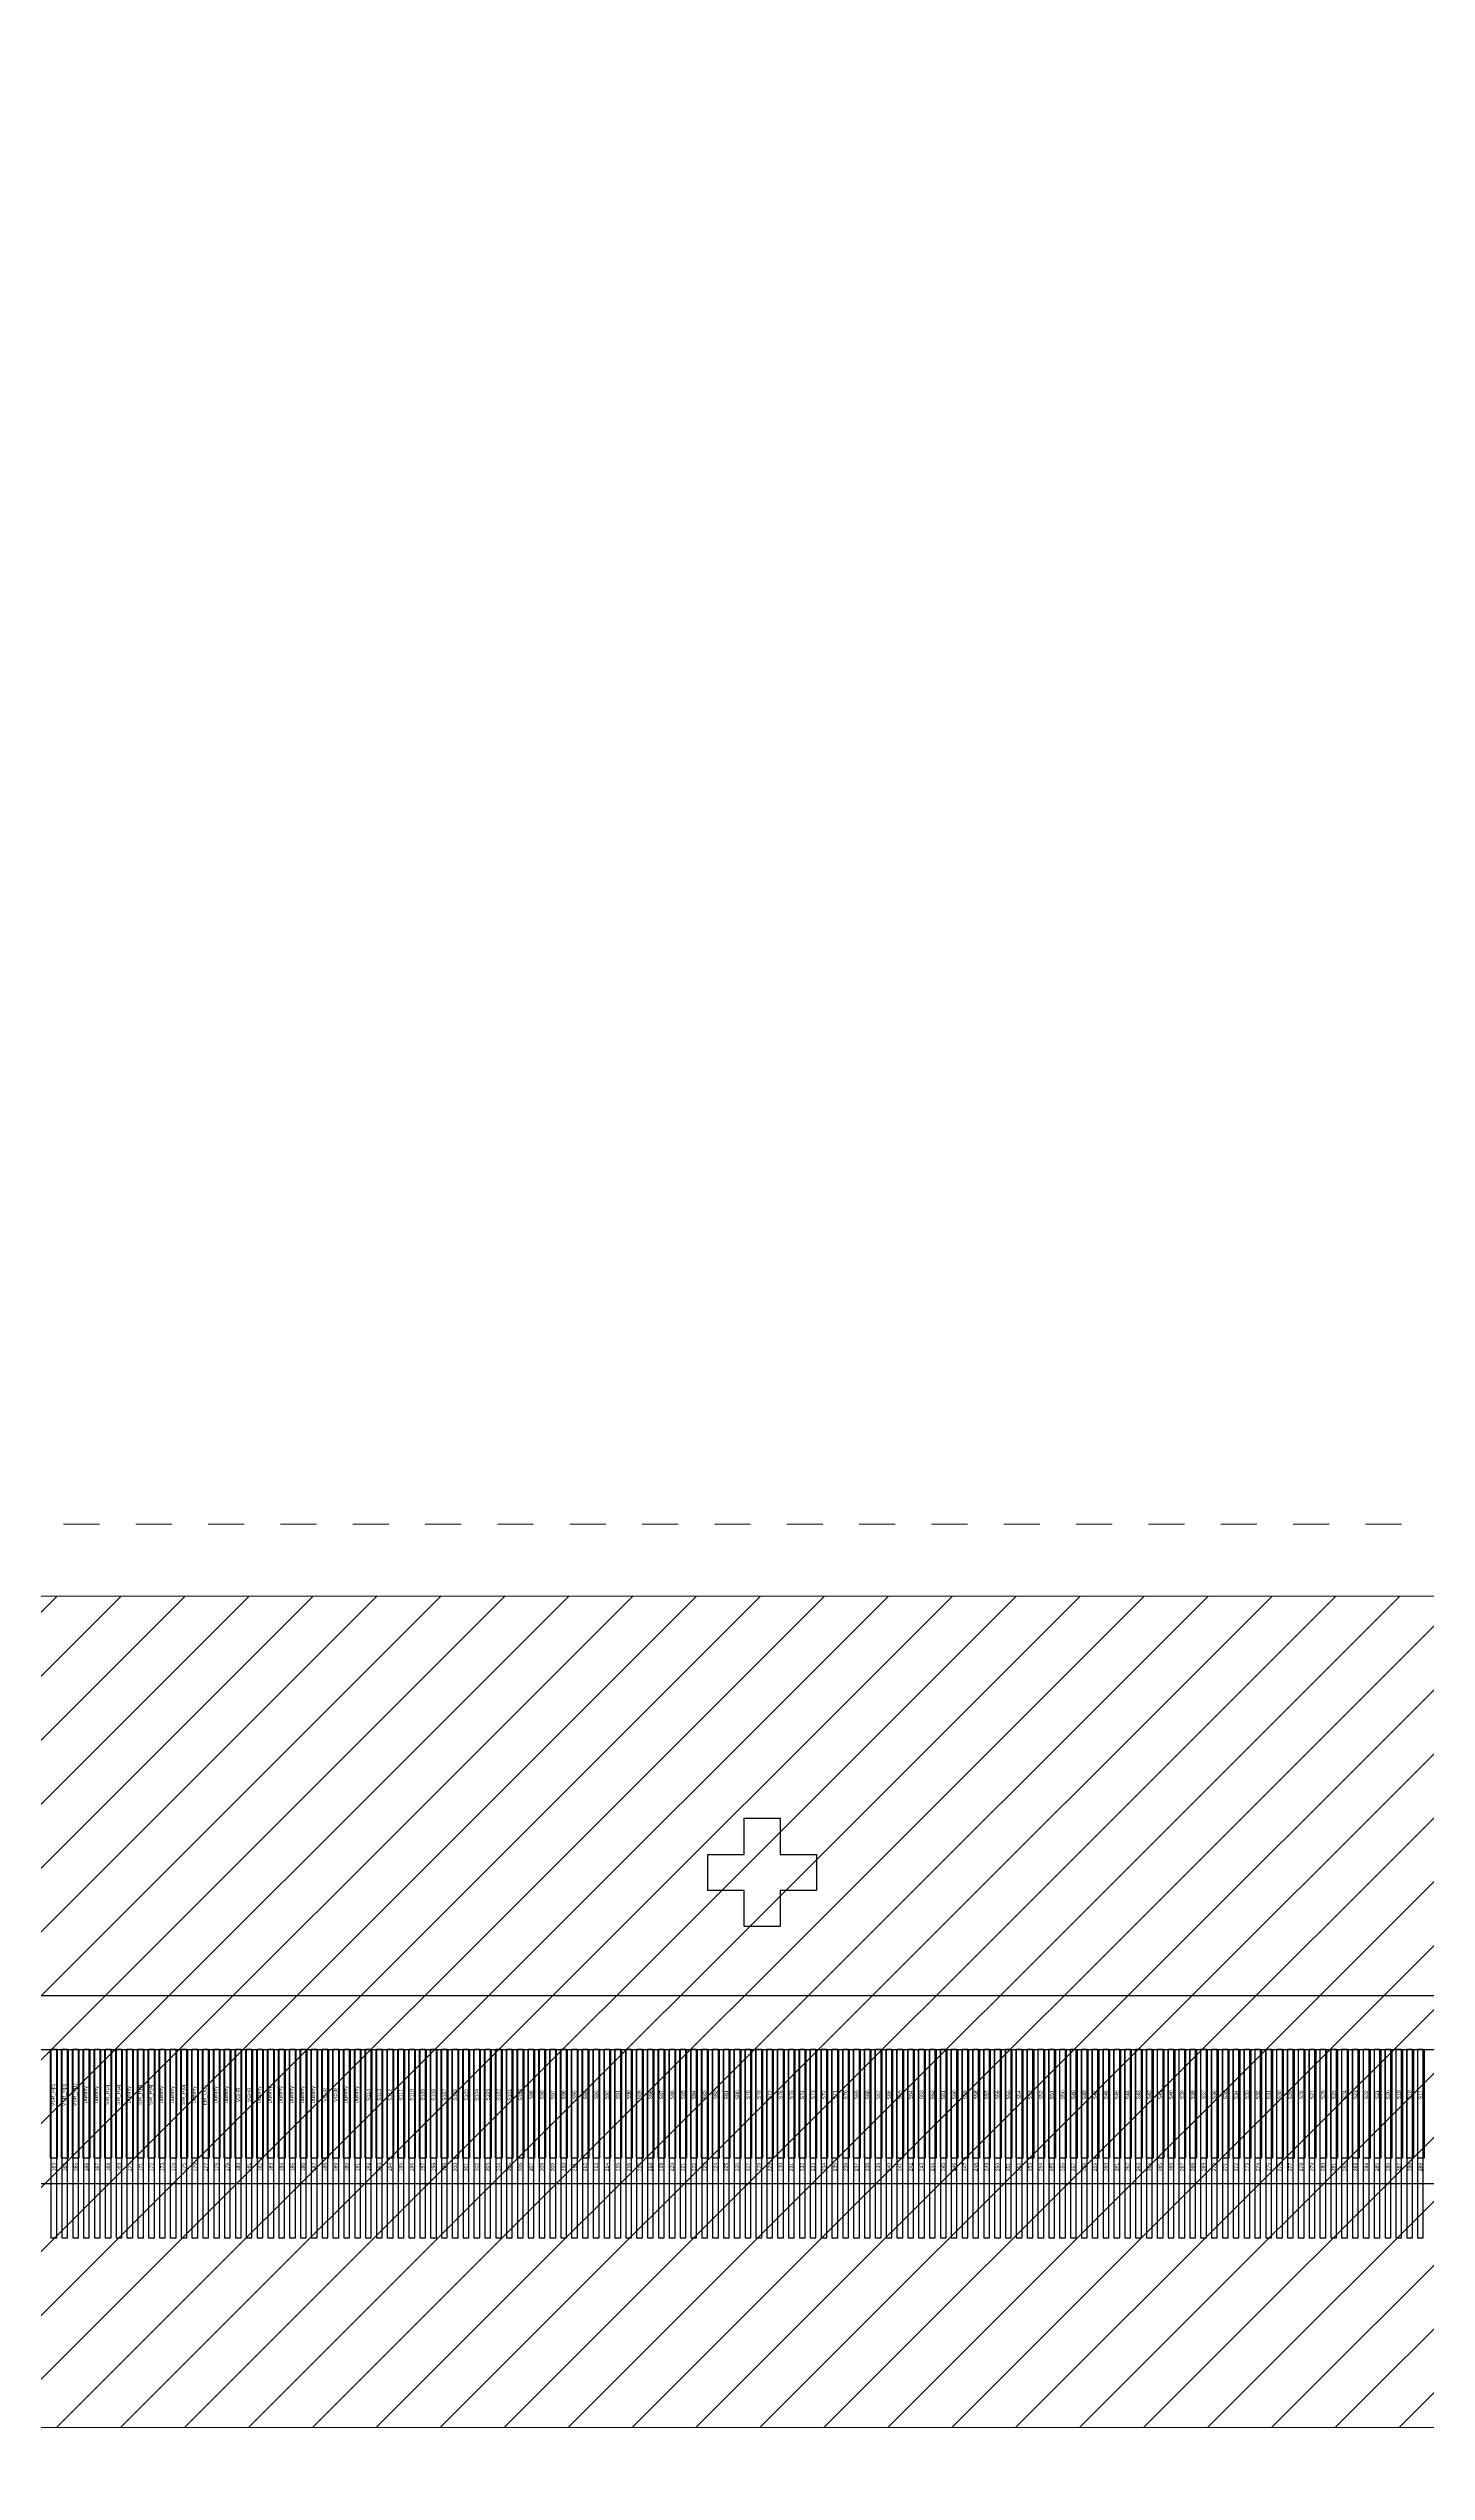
# Model space of a CAD drawing. Header units: inches. Extents: x 1765 to 5217, y -1519 to 441.
# Drawn here: x 4604.5 to 4608.31, y -756.01 to -749.3 of the extents above; entities that cross this region are included whole.
import ezdxf
from ezdxf.enums import TextEntityAlignment as Align

# ---------------------------------------------------------------- set-up
doc = ezdxf.new("R2010")
doc.units = ezdxf.units.IN
doc.header["$MEASUREMENT"] = 0
doc.linetypes.add('DOT', pattern=[0.2, 0.1, -0.1])
doc.layers.add('AA', color=7, linetype='Continuous', lineweight=13)
doc.layers.add('L63', color=5, linetype='Continuous')
doc.styles.add('MBC_Arial_Font', font='arial.ttf', dxfattribs={"width": 0.8})

# ---------------------------------------------------------------- blocks, each defined once
blk = doc.blocks.new('CO5300AF-51-1')
blk.add_lwpolyline([(115.0359, 65.2541, 0.263643), (115.1818, 65.5115), (115.1818, 68.9188, -0.315299), (115.3792, 69.2007), (115.7922, 69.3511, 0.315299), (115.9896, 69.633), (115.9896, 71.0624, 0.254671), (115.8523, 71.3144), (115.5443, 71.5133, -0.254671), (115.4528, 71.6814), (115.4528, 71.8321, -0.414214), (115.6528, 72.0321), (125.9308, 72.0321, -0.414214), (126.1308, 71.8321), (126.1308, 71.6814, -0.254671), (126.0392, 71.5133), (125.7312, 71.3144, 0.254671), (125.5939, 71.0624), (125.5939, 69.633, 0.315299), (125.7913, 69.3511), (126.2044, 69.2007, -0.315299), (126.4018, 68.9188), (126.4018, 65.5115, 0.263643), (126.5476, 65.2541)], format="xyb")
at = {"color": 0}
for points in [[(120.8297, 72.0321), (120.8137, 72.0321), (120.8137, 71.5117), (120.8297, 71.5117)], [(120.8597, 72.0321), (120.8437, 72.0321), (120.8437, 71.5117), (120.8597, 71.5117)], [(120.8897, 72.0321), (120.8737, 72.0321), (120.8737, 71.5117), (120.8897, 71.5117)], [(120.9197, 72.0321), (120.9037, 72.0321), (120.9037, 71.5117), (120.9197, 71.5117)], [(120.9497, 72.0321), (120.9337, 72.0321), (120.9337, 71.5117), (120.9497, 71.5117)], [(120.9797, 72.0321), (120.9637, 72.0321), (120.9637, 71.5117), (120.9797, 71.5117)], [(121.0097, 72.0321), (120.9937, 72.0321), (120.9937, 71.5117), (121.0097, 71.5117)], [(121.0397, 72.0321), (121.0237, 72.0321), (121.0237, 71.5117), (121.0397, 71.5117)], [(121.0697, 72.0321), (121.0537, 72.0321), (121.0537, 71.5117), (121.0697, 71.5117)], [(121.0996, 72.0321), (121.0836, 72.0321), (121.0836, 71.5117), (121.0996, 71.5117)], [(121.1296, 72.0321), (121.1136, 72.0321), (121.1136, 71.5117), (121.1296, 71.5117)], [(121.1596, 72.0321), (121.1436, 72.0321), (121.1436, 71.5117), (121.1596, 71.5117)], [(121.1896, 72.0321), (121.1736, 72.0321), (121.1736, 71.5117), (121.1896, 71.5117)], [(121.2196, 72.0321), (121.2036, 72.0321), (121.2036, 71.5117), (121.2196, 71.5117)], [(121.2496, 72.0321), (121.2336, 72.0321), (121.2336, 71.5117), (121.2496, 71.5117)], [(121.2796, 72.0321), (121.2636, 72.0321), (121.2636, 71.5117), (121.2796, 71.5117)], [(121.3096, 72.0321), (121.2936, 72.0321), (121.2936, 71.5117), (121.3096, 71.5117)], [(121.3395, 72.0321), (121.3235, 72.0321), (121.3235, 71.5117), (121.3395, 71.5117)], [(121.3695, 72.0321), (121.3535, 72.0321), (121.3535, 71.5117), (121.3695, 71.5117)], [(121.3995, 72.0321), (121.3835, 72.0321), (121.3835, 71.5117), (121.3995, 71.5117)], [(121.4295, 72.0321), (121.4135, 72.0321), (121.4135, 71.5117), (121.4295, 71.5117)], [(121.4595, 72.0321), (121.4435, 72.0321), (121.4435, 71.5117), (121.4595, 71.5117)], [(121.4895, 72.0321), (121.4735, 72.0321), (121.4735, 71.5117), (121.4895, 71.5117)], [(121.5195, 72.0321), (121.5035, 72.0321), (121.5035, 71.5117), (121.5195, 71.5117)], [(121.5495, 72.0321), (121.5335, 72.0321), (121.5335, 71.5117), (121.5495, 71.5117)], [(121.5794, 72.0321), (121.5634, 72.0321), (121.5634, 71.5117), (121.5794, 71.5117)], [(121.6094, 72.0321), (121.5934, 72.0321), (121.5934, 71.5117), (121.6094, 71.5117)], [(121.6394, 72.0321), (121.6234, 72.0321), (121.6234, 71.5117), (121.6394, 71.5117)], [(121.6694, 72.0321), (121.6534, 72.0321), (121.6534, 71.5117), (121.6694, 71.5117)], [(121.6994, 72.0321), (121.6834, 72.0321), (121.6834, 71.5117), (121.6994, 71.5117)], [(121.7294, 72.0321), (121.7134, 72.0321), (121.7134, 71.5117), (121.7294, 71.5117)], [(121.7594, 72.0321), (121.7434, 72.0321), (121.7434, 71.5117), (121.7594, 71.5117)], [(121.7894, 72.0321), (121.7734, 72.0321), (121.7734, 71.5117), (121.7894, 71.5117)], [(121.8194, 72.0321), (121.8034, 72.0321), (121.8034, 71.5117), (121.8194, 71.5117)], [(121.8493, 72.0321), (121.8333, 72.0321), (121.8333, 71.5117), (121.8493, 71.5117)], [(121.8793, 72.0321), (121.8633, 72.0321), (121.8633, 71.5117), (121.8793, 71.5117)], [(121.9093, 72.0321), (121.8933, 72.0321), (121.8933, 71.5117), (121.9093, 71.5117)], [(121.9393, 72.0321), (121.9233, 72.0321), (121.9233, 71.5117), (121.9393, 71.5117)], [(121.9693, 72.0321), (121.9533, 72.0321), (121.9533, 71.5117), (121.9693, 71.5117)], [(121.9993, 72.0321), (121.9833, 72.0321), (121.9833, 71.5117), (121.9993, 71.5117)], [(122.0293, 72.0321), (122.0133, 72.0321), (122.0133, 71.5117), (122.0293, 71.5117)], [(122.0593, 72.0321), (122.0433, 72.0321), (122.0433, 71.5117), (122.0593, 71.5117)], [(122.0892, 72.0321), (122.0732, 72.0321), (122.0732, 71.5117), (122.0892, 71.5117)], [(122.1192, 72.0321), (122.1032, 72.0321), (122.1032, 71.5117), (122.1192, 71.5117)], [(122.1492, 72.0321), (122.1332, 72.0321), (122.1332, 71.5117), (122.1492, 71.5117)], [(122.1792, 72.0321), (122.1632, 72.0321), (122.1632, 71.5117), (122.1792, 71.5117)], [(122.2092, 72.0321), (122.1932, 72.0321), (122.1932, 71.5117), (122.2092, 71.5117)], [(122.2392, 72.0321), (122.2232, 72.0321), (122.2232, 71.5117), (122.2392, 71.5117)], [(122.2692, 72.0321), (122.2532, 72.0321), (122.2532, 71.5117), (122.2692, 71.5117)], [(122.2992, 72.0321), (122.2832, 72.0321), (122.2832, 71.5117), (122.2992, 71.5117)], [(122.3291, 72.0321), (122.3131, 72.0321), (122.3131, 71.5117), (122.3291, 71.5117)], [(122.3591, 72.0321), (122.3431, 72.0321), (122.3431, 71.5117), (122.3591, 71.5117)], [(122.3891, 72.0321), (122.3731, 72.0321), (122.3731, 71.5117), (122.3891, 71.5117)], [(122.4191, 72.0321), (122.4031, 72.0321), (122.4031, 71.5117), (122.4191, 71.5117)], [(122.4491, 72.0321), (122.4331, 72.0321), (122.4331, 71.5117), (122.4491, 71.5117)], [(122.4791, 72.0321), (122.4631, 72.0321), (122.4631, 71.5117), (122.4791, 71.5117)], [(122.5091, 72.0321), (122.4931, 72.0321), (122.4931, 71.5117), (122.5091, 71.5117)], [(122.5391, 72.0321), (122.5231, 72.0321), (122.5231, 71.5117), (122.5391, 71.5117)], [(122.5691, 72.0321), (122.5531, 72.0321), (122.5531, 71.5117), (122.5691, 71.5117)], [(122.599, 72.0321), (122.583, 72.0321), (122.583, 71.5117), (122.599, 71.5117)], [(122.629, 72.0321), (122.613, 72.0321), (122.613, 71.5117), (122.629, 71.5117)], [(122.659, 72.0321), (122.643, 72.0321), (122.643, 71.5117), (122.659, 71.5117)], [(122.689, 72.0321), (122.673, 72.0321), (122.673, 71.5117), (122.689, 71.5117)], [(122.719, 72.0321), (122.703, 72.0321), (122.703, 71.5117), (122.719, 71.5117)], [(122.749, 72.0321), (122.733, 72.0321), (122.733, 71.5117), (122.749, 71.5117)], [(122.779, 72.0321), (122.763, 72.0321), (122.763, 71.5117), (122.779, 71.5117)], [(122.809, 72.0321), (122.793, 72.0321), (122.793, 71.5117), (122.809, 71.5117)], [(122.8389, 72.0321), (122.8229, 72.0321), (122.8229, 71.5117), (122.8389, 71.5117)], [(122.8689, 72.0321), (122.8529, 72.0321), (122.8529, 71.5117), (122.8689, 71.5117)], [(122.8989, 72.0321), (122.8829, 72.0321), (122.8829, 71.5117), (122.8989, 71.5117)], [(122.9289, 72.0321), (122.9129, 72.0321), (122.9129, 71.5117), (122.9289, 71.5117)], [(122.9589, 72.0321), (122.9429, 72.0321), (122.9429, 71.5117), (122.9589, 71.5117)], [(122.9889, 72.0321), (122.9729, 72.0321), (122.9729, 71.5117), (122.9889, 71.5117)], [(123.0189, 72.0321), (123.0029, 72.0321), (123.0029, 71.5117), (123.0189, 71.5117)], [(123.0489, 72.0321), (123.0329, 72.0321), (123.0329, 71.5117), (123.0489, 71.5117)], [(123.0788, 72.0321), (123.0628, 72.0321), (123.0628, 71.5117), (123.0788, 71.5117)], [(123.1088, 72.0321), (123.0928, 72.0321), (123.0928, 71.5117), (123.1088, 71.5117)], [(123.1388, 72.0321), (123.1228, 72.0321), (123.1228, 71.5117), (123.1388, 71.5117)], [(123.1688, 72.0321), (123.1528, 72.0321), (123.1528, 71.5117), (123.1688, 71.5117)], [(123.1988, 72.0321), (123.1828, 72.0321), (123.1828, 71.5117), (123.1988, 71.5117)], [(123.2288, 72.0321), (123.2128, 72.0321), (123.2128, 71.5117), (123.2288, 71.5117)], [(123.2588, 72.0321), (123.2428, 72.0321), (123.2428, 71.5117), (123.2588, 71.5117)], [(123.2888, 72.0321), (123.2728, 72.0321), (123.2728, 71.5117), (123.2888, 71.5117)], [(123.3188, 72.0321), (123.3028, 72.0321), (123.3028, 71.5117), (123.3188, 71.5117)], [(123.3487, 72.0321), (123.3327, 72.0321), (123.3327, 71.5117), (123.3487, 71.5117)], [(123.3787, 72.0321), (123.3627, 72.0321), (123.3627, 71.5117), (123.3787, 71.5117)], [(123.4087, 72.0321), (123.3927, 72.0321), (123.3927, 71.5117), (123.4087, 71.5117)], [(123.4387, 72.0321), (123.4227, 72.0321), (123.4227, 71.5117), (123.4387, 71.5117)], [(123.4687, 72.0321), (123.4527, 72.0321), (123.4527, 71.5117), (123.4687, 71.5117)], [(123.4987, 72.0321), (123.4827, 72.0321), (123.4827, 71.5117), (123.4987, 71.5117)], [(123.5287, 72.0321), (123.5127, 72.0321), (123.5127, 71.5117), (123.5287, 71.5117)], [(123.5587, 72.0321), (123.5427, 72.0321), (123.5427, 71.5117), (123.5587, 71.5117)], [(123.5886, 72.0321), (123.5726, 72.0321), (123.5726, 71.5117), (123.5886, 71.5117)], [(123.6186, 72.0321), (123.6026, 72.0321), (123.6026, 71.5117), (123.6186, 71.5117)], [(123.6486, 72.0321), (123.6326, 72.0321), (123.6326, 71.5117), (123.6486, 71.5117)], [(123.6786, 72.0321), (123.6626, 72.0321), (123.6626, 71.5117), (123.6786, 71.5117)], [(123.7086, 72.0321), (123.6926, 72.0321), (123.6926, 71.5117), (123.7086, 71.5117)], [(123.7386, 72.0321), (123.7226, 72.0321), (123.7226, 71.5117), (123.7386, 71.5117)], [(123.7686, 72.0321), (123.7526, 72.0321), (123.7526, 71.5117), (123.7686, 71.5117)], [(123.7986, 72.0321), (123.7826, 72.0321), (123.7826, 71.5117), (123.7986, 71.5117)], [(123.8285, 72.0321), (123.8125, 72.0321), (123.8125, 71.5117), (123.8285, 71.5117)], [(123.8585, 72.0321), (123.8425, 72.0321), (123.8425, 71.5117), (123.8585, 71.5117)], [(123.8885, 72.0321), (123.8725, 72.0321), (123.8725, 71.5117), (123.8885, 71.5117)], [(123.9185, 72.0321), (123.9025, 72.0321), (123.9025, 71.5117), (123.9185, 71.5117)], [(123.9485, 72.0321), (123.9325, 72.0321), (123.9325, 71.5117), (123.9485, 71.5117)], [(123.9785, 72.0321), (123.9625, 72.0321), (123.9625, 71.5117), (123.9785, 71.5117)], [(124.0085, 72.0321), (123.9925, 72.0321), (123.9925, 71.5117), (124.0085, 71.5117)], [(124.0385, 72.0321), (124.0225, 72.0321), (124.0225, 71.5117), (124.0385, 71.5117)], [(124.0685, 72.0321), (124.0525, 72.0321), (124.0525, 71.5117), (124.0685, 71.5117)], [(124.0984, 72.0321), (124.0824, 72.0321), (124.0824, 71.5117), (124.0984, 71.5117)], [(124.1284, 72.0321), (124.1124, 72.0321), (124.1124, 71.5117), (124.1284, 71.5117)], [(124.1584, 72.0321), (124.1424, 72.0321), (124.1424, 71.5117), (124.1584, 71.5117)], [(124.1884, 72.0321), (124.1724, 72.0321), (124.1724, 71.5117), (124.1884, 71.5117)], [(124.2184, 72.0321), (124.2024, 72.0321), (124.2024, 71.5117), (124.2184, 71.5117)], [(124.2484, 72.0321), (124.2324, 72.0321), (124.2324, 71.5117), (124.2484, 71.5117)], [(124.2784, 72.0321), (124.2624, 72.0321), (124.2624, 71.5117), (124.2784, 71.5117)], [(124.3084, 72.0321), (124.2924, 72.0321), (124.2924, 71.5117), (124.3084, 71.5117)], [(124.3383, 72.0321), (124.3223, 72.0321), (124.3223, 71.5117), (124.3383, 71.5117)], [(124.3683, 72.0321), (124.3523, 72.0321), (124.3523, 71.5117), (124.3683, 71.5117)], [(124.3983, 72.0321), (124.3823, 72.0321), (124.3823, 71.5117), (124.3983, 71.5117)], [(124.4283, 72.0321), (124.4123, 72.0321), (124.4123, 71.5117), (124.4283, 71.5117)], [(124.4583, 72.0321), (124.4423, 72.0321), (124.4423, 71.5117), (124.4583, 71.5117)], [(124.4883, 72.0321), (124.4723, 72.0321), (124.4723, 71.5117), (124.4883, 71.5117)], [(124.5183, 72.0321), (124.5023, 72.0321), (124.5023, 71.5117), (124.5183, 71.5117)], [(124.5483, 72.0321), (124.5323, 72.0321), (124.5323, 71.5117), (124.5483, 71.5117)], [(124.5782, 72.0321), (124.5622, 72.0321), (124.5622, 71.5117), (124.5782, 71.5117)], [(124.6082, 72.0321), (124.5922, 72.0321), (124.5922, 71.5117), (124.6082, 71.5117)]]:
    blk.add_lwpolyline(points, close=True, dxfattribs=at)
at = {"color": 3, "style": 'MBC_Arial_Font'}
for s, p in [('VSR_R[5]', (120.8191, 71.9069)), ('VSR_R[3]', (120.8491, 71.9069)), ('VSR_R[1]', (120.8791, 71.9069)), ('Dummy', (120.9088, 71.9069)), ('Dummy', (120.9388, 71.9069)), ('SW_R[2]', (120.9691, 71.9069)), ('SW_R[2]', (120.9991, 71.9069)), ('Dummy', (121.0287, 71.9069)), ('SW_R[4]', (121.059, 71.9069)), ('SW_R[4]', (121.089, 71.9069)), ('Dummy', (121.1187, 71.9069)), ('Dummy', (121.1487, 71.9069)), ('SW_R[6]', (121.179, 71.9069)), ('Dummy', (121.2087, 71.9069)), ('EM_OUT', (121.239, 71.9069)), ('Dummy', (121.2686, 71.9069)), ('Dummy', (121.2986, 71.9069)), ('VGHR', (121.3315, 71.9069)), ('VGHR', (121.3615, 71.9069)), ('Dummy', (121.3886, 71.9069)), ('Dummy', (121.4186, 71.9069)), ('Dummy', (121.4486, 71.9069)), ('Dummy', (121.4785, 71.9069)), ('Dummy', (121.5085, 71.9069)), ('Dummy', (121.5385, 71.9069)), ('VGLR', (121.5714, 71.9069)), ('VGLR', (121.6014, 71.9069)), ('Dummy', (121.6285, 71.9069)), ('Dummy', (121.6585, 71.9069)), ('S114', (121.6914, 71.9069)), ('S113', (121.7214, 71.9069)), ('S112', (121.7514, 71.9069)), ('S111', (121.7814, 71.9069)), ('S110', (121.8114, 71.9069)), ('S109', (121.8413, 71.9069)), ('S108', (121.8713, 71.9069)), ('S107', (121.9013, 71.9069)), ('S106', (121.9313, 71.9069)), ('S105', (121.9613, 71.9069)), ('S104', (121.9913, 71.9069)), ('S103', (122.0213, 71.9069)), ('S102', (122.0513, 71.9069)), ('S101', (122.0812, 71.9069)), ('S100', (122.1112, 71.9069)), ('S99', (122.1412, 71.9069)), ('S98', (122.1712, 71.9069)), ('S97', (122.2012, 71.9069)), ('S96', (122.2312, 71.9069)), ('S95', (122.2612, 71.9069)), ('S94', (122.2912, 71.9069)), ('S93', (122.3211, 71.9069)), ('S92', (122.3511, 71.9069)), ('S91', (122.3811, 71.9069)), ('S90', (122.4111, 71.9069)), ('S89', (122.4411, 71.9069)), ('S88', (122.4711, 71.9069)), ('S87', (122.5011, 71.9069)), ('S86', (122.5311, 71.9069)), ('S85', (122.5611, 71.9069)), ('S84', (122.591, 71.9069)), ('S83', (122.621, 71.9069)), ('S82', (122.651, 71.9069)), ('S81', (122.681, 71.9069)), ('S80', (122.711, 71.9069)), ('S79', (122.741, 71.9069)), ('S78', (122.771, 71.9069)), ('S77', (122.801, 71.9069)), ('S76', (122.8309, 71.9069)), ('S75', (122.8609, 71.9069)), ('S74', (122.8909, 71.9069)), ('S73', (122.9209, 71.9069)), ('S72', (122.9509, 71.9069)), ('S71', (122.9809, 71.9069)), ('S70', (123.0109, 71.9069)), ('S69', (123.0409, 71.9069)), ('S68', (123.0708, 71.9069)), ('S67', (123.1008, 71.9069)), ('S66', (123.1308, 71.9069)), ('S65', (123.1608, 71.9069)), ('S64', (123.1908, 71.9069)), ('S63', (123.2208, 71.9069)), ('S62', (123.2508, 71.9069)), ('S61', (123.2808, 71.9069)), ('S60', (123.3108, 71.9069)), ('S59', (123.3407, 71.9069)), ('S58', (123.3707, 71.9069)), ('S57', (123.4007, 71.9069)), ('S56', (123.4307, 71.9069)), ('S55', (123.4607, 71.9069)), ('S54', (123.4907, 71.9069)), ('S53', (123.5207, 71.9069)), ('S52', (123.5507, 71.9069)), ('S51', (123.5806, 71.9069)), ('S50', (123.6106, 71.9069)), ('S49', (123.6406, 71.9069)), ('S48', (123.6706, 71.9069)), ('S47', (123.7006, 71.9069)), ('S46', (123.7306, 71.9069)), ('S45', (123.7606, 71.9069)), ('S44', (123.7906, 71.9069)), ('S43', (123.8205, 71.9069)), ('S42', (123.8505, 71.9069)), ('S41', (123.8805, 71.9069)), ('S40', (123.9105, 71.9069)), ('S39', (123.9405, 71.9069)), ('S38', (123.9705, 71.9069)), ('S37', (124.0005, 71.9069)), ('S36', (124.0305, 71.9069)), ('S35', (124.0604, 71.9069)), ('S34', (124.0904, 71.9069)), ('S33', (124.1204, 71.9069)), ('S32', (124.1504, 71.9069)), ('S31', (124.1804, 71.9069)), ('S30', (124.2104, 71.9069)), ('S29', (124.2404, 71.9069)), ('S28', (124.2704, 71.9069)), ('S27', (124.3004, 71.9069)), ('S26', (124.3303, 71.9069)), ('S25', (124.3603, 71.9069)), ('S24', (124.3903, 71.9069)), ('S23', (124.4203, 71.9069)), ('S22', (124.4503, 71.9069)), ('S21', (124.4803, 71.9069)), ('S20', (124.5103, 71.9069)), ('S19', (124.5403, 71.9069)), ('S18', (124.5702, 71.9069)), ('S17', (124.6002, 71.9069)), ('163', (120.8216, 71.707)), ('164', (120.8516, 71.707)), ('165', (120.8816, 71.707)), ('166', (120.9116, 71.707)), ('167', (120.9416, 71.707)), ('168', (120.9716, 71.707)), ('169', (121.0015, 71.707)), ('170', (121.0315, 71.707)), ('171', (121.0617, 71.707)), ('172', (121.0917, 71.707)), ('173', (121.1215, 71.707)), ('174', (121.1517, 71.707)), ('175', (121.1815, 71.707)), ('176', (121.2115, 71.707)), ('177', (121.2416, 71.707)), ('178', (121.2714, 71.707)), ('179', (121.3014, 71.707)), ('180', (121.3314, 71.707)), ('181', (121.3614, 71.707)), ('182', (121.3914, 71.707)), ('183', (121.4214, 71.707)), ('184', (121.4514, 71.707)), ('185', (121.4814, 71.707)), ('186', (121.5113, 71.707)), ('187', (121.5413, 71.707)), ('188', (121.5713, 71.707)), ('189', (121.6013, 71.707)), ('190', (121.6313, 71.707)), ('191', (121.6613, 71.707)), ('192', (121.6913, 71.707)), ('193', (121.7213, 71.707)), ('194', (121.7512, 71.707)), ('195', (121.7812, 71.707)), ('196', (121.8112, 71.707)), ('197', (121.8412, 71.707)), ('198', (121.8712, 71.707)), ('199', (121.9012, 71.707)), ('200', (121.9312, 71.707)), ('201', (121.9612, 71.707)), ('202', (121.9912, 71.707)), ('203', (122.0211, 71.707)), ('204', (122.0511, 71.707)), ('205', (122.0811, 71.707)), ('206', (122.1111, 71.707)), ('207', (122.1411, 71.707)), ('208', (122.1711, 71.707)), ('209', (122.2011, 71.707)), ('210', (122.2311, 71.707)), ('211', (122.2612, 71.707)), ('212', (122.2912, 71.707)), ('213', (122.321, 71.707)), ('214', (122.3512, 71.707)), ('215', (122.381, 71.707)), ('216', (122.411, 71.707)), ('217', (122.4411, 71.707)), ('218', (122.471, 71.707)), ('219', (122.5009, 71.707)), ('220', (122.5309, 71.707)), ('221', (122.5611, 71.707)), ('222', (122.5911, 71.707)), ('223', (122.6209, 71.707)), ('224', (122.6511, 71.707)), ('225', (122.6809, 71.707)), ('226', (122.7109, 71.707)), ('227', (122.741, 71.707)), ('228', (122.7708, 71.707)), ('229', (122.8008, 71.707)), ('230', (122.8308, 71.707)), ('231', (122.8608, 71.707)), ('232', (122.8908, 71.707)), ('233', (122.9208, 71.707)), ('234', (122.9508, 71.707)), ('235', (122.9807, 71.707)), ('236', (123.0107, 71.707)), ('237', (123.0407, 71.707)), ('238', (123.0707, 71.707)), ('239', (123.1007, 71.707)), ('240', (123.1307, 71.707)), ('241', (123.1609, 71.707)), ('242', (123.1908, 71.707)), ('243', (123.2207, 71.707)), ('244', (123.2508, 71.707)), ('245', (123.2806, 71.707)), ('246', (123.3106, 71.707)), ('247', (123.3408, 71.707)), ('248', (123.3706, 71.707)), ('249', (123.4006, 71.707)), ('250', (123.4306, 71.707)), ('251', (123.4606, 71.707)), ('252', (123.4906, 71.707)), ('253', (123.5205, 71.707)), ('254', (123.5505, 71.707)), ('255', (123.5805, 71.707)), ('256', (123.6105, 71.707)), ('257', (123.6405, 71.707)), ('258', (123.6705, 71.707)), ('259', (123.7005, 71.707)), ('260', (123.7305, 71.707)), ('261', (123.7604, 71.707)), ('262', (123.7904, 71.707)), ('263', (123.8204, 71.707)), ('264', (123.8504, 71.707)), ('265', (123.8804, 71.707)), ('266', (123.9104, 71.707)), ('267', (123.9404, 71.707)), ('268', (123.9704, 71.707)), ('269', (124.0003, 71.707)), ('270', (124.0303, 71.707)), ('271', (124.0605, 71.707)), ('272', (124.0905, 71.707)), ('273', (124.1203, 71.707)), ('274', (124.1505, 71.707)), ('275', (124.1803, 71.707)), ('276', (124.2103, 71.707)), ('277', (124.2404, 71.707)), ('278', (124.2702, 71.707)), ('279', (124.3002, 71.707)), ('280', (124.3302, 71.707)), ('281', (124.3602, 71.707)), ('282', (124.3902, 71.707)), ('283', (124.4202, 71.707)), ('284', (124.4502, 71.707)), ('285', (124.4802, 71.707)), ('286', (124.5101, 71.707)), ('287', (124.5401, 71.707)), ('288', (124.5701, 71.707)), ('289', (124.6001, 71.707))]:
    blk.add_text(s, height=0.01, rotation=90, dxfattribs=at).set_placement(p, align=Align.MIDDLE_CENTER)

msp = doc.modelspace()

# ---------------------------------------------------------------- hatches: boundary and pattern name
h = msp.add_hatch()
h.set_pattern_fill('ANSI31', color=256)
h.set_pattern_definition([(45, (2540.09216, -76.5678), (-0.088388348, 0.088388348), [])])
h.paths.add_polyline_path([(4612.0344, -710.3742), (4604.4894, -710.3742), (4604.4894, -712.6742), (4612.0344, -712.6742, -0.414214), (4621.2344, -721.8742), (4621.2344, -744.3842, -0.414214), (4612.0344, -753.5842), (4604.4894, -753.5842), (4604.4894, -753.5849), (4604.4894, -755.8842), (4612.0344, -755.8842, 0.414214), (4623.5344, -744.3842), (4623.5344, -721.8742, 0.414214)])
h.paths.add_polyline_path([(4604.4894, -710.3742), (4596.9444, -710.3742, 0.414214), (4585.4444, -721.8742), (4585.4444, -744.3842, 0.414214), (4596.9444, -755.8842), (4604.4894, -755.8842), (4604.4894, -753.5842), (4596.9444, -753.5842, -0.414214), (4587.7444, -744.3842), (4587.7444, -721.8742, -0.414214), (4596.9444, -712.6742), (4604.4894, -712.6742), (4604.4894, -712.6735)])

# ---------------------------------------------------------------- linework, layer by layer
msp.add_line((4593.081, -754.6885), (4615.8978, -754.6885))
at = {"color": 3, "lineweight": 0}
msp.add_line((4612.0344, -755.8842), (4596.9444, -755.8842), dxfattribs=at)
msp.add_lwpolyline([(4587.0959, -720.4935), (4587.0959, -746.2085, 0.414214), (4596.0959, -755.2085), (4612.8829, -755.2085, 0.414214), (4621.8829, -746.2085), (4621.8829, -720.4935, 0.414214), (4613.4629, -712.0735), (4595.5159, -712.0735, 0.414214)], format="xyb", close=True)
at = {"color": 2}
for points in [[(4604.5104, -754.8385), (4604.5284, -754.8385), (4604.5284, -755.1385), (4604.5104, -755.1385)], [(4604.5404, -754.8385), (4604.5584, -754.8385), (4604.5584, -755.1385), (4604.5404, -755.1385)], [(4604.5704, -754.8385), (4604.5884, -754.8385), (4604.5884, -755.1385), (4604.5704, -755.1385)], [(4604.6004, -754.8385), (4604.6184, -754.8385), (4604.6184, -755.1385), (4604.6004, -755.1385)], [(4604.6304, -754.8385), (4604.6484, -754.8385), (4604.6484, -755.1385), (4604.6304, -755.1385)], [(4604.6604, -754.8385), (4604.6784, -754.8385), (4604.6784, -755.1385), (4604.6604, -755.1385)], [(4604.6904, -754.8385), (4604.7084, -754.8385), (4604.7084, -755.1385), (4604.6904, -755.1385)], [(4604.7204, -754.8385), (4604.7384, -754.8385), (4604.7384, -755.1385), (4604.7204, -755.1385)], [(4604.7504, -754.8385), (4604.7684, -754.8385), (4604.7684, -755.1385), (4604.7504, -755.1385)], [(4604.7804, -754.8385), (4604.7984, -754.8385), (4604.7984, -755.1385), (4604.7804, -755.1385)], [(4604.8104, -754.8385), (4604.8284, -754.8385), (4604.8284, -755.1385), (4604.8104, -755.1385)], [(4604.8404, -754.8385), (4604.8584, -754.8385), (4604.8584, -755.1385), (4604.8404, -755.1385)], [(4604.8704, -754.8385), (4604.8884, -754.8385), (4604.8884, -755.1385), (4604.8704, -755.1385)], [(4604.9004, -754.8385), (4604.9184, -754.8385), (4604.9184, -755.1385), (4604.9004, -755.1385)], [(4604.9304, -754.8385), (4604.9484, -754.8385), (4604.9484, -755.1385), (4604.9304, -755.1385)], [(4604.9604, -754.8385), (4604.9784, -754.8385), (4604.9784, -755.1385), (4604.9604, -755.1385)], [(4604.9904, -754.8385), (4605.0084, -754.8385), (4605.0084, -755.1385), (4604.9904, -755.1385)], [(4605.0204, -754.8385), (4605.0384, -754.8385), (4605.0384, -755.1385), (4605.0204, -755.1385)], [(4605.0504, -754.8385), (4605.0684, -754.8385), (4605.0684, -755.1385), (4605.0504, -755.1385)], [(4605.0804, -754.8385), (4605.0984, -754.8385), (4605.0984, -755.1385), (4605.0804, -755.1385)], [(4605.1104, -754.8385), (4605.1284, -754.8385), (4605.1284, -755.1385), (4605.1104, -755.1385)], [(4605.1404, -754.8385), (4605.1584, -754.8385), (4605.1584, -755.1385), (4605.1404, -755.1385)], [(4605.1704, -754.8385), (4605.1884, -754.8385), (4605.1884, -755.1385), (4605.1704, -755.1385)], [(4605.2004, -754.8385), (4605.2184, -754.8385), (4605.2184, -755.1385), (4605.2004, -755.1385)], [(4605.2304, -754.8385), (4605.2484, -754.8385), (4605.2484, -755.1385), (4605.2304, -755.1385)], [(4605.2604, -754.8385), (4605.2784, -754.8385), (4605.2784, -755.1385), (4605.2604, -755.1385)], [(4605.2904, -754.8385), (4605.3084, -754.8385), (4605.3084, -755.1385), (4605.2904, -755.1385)], [(4605.3204, -754.8385), (4605.3384, -754.8385), (4605.3384, -755.1385), (4605.3204, -755.1385)], [(4605.3504, -754.8385), (4605.3684, -754.8385), (4605.3684, -755.1385), (4605.3504, -755.1385)], [(4605.3804, -754.8385), (4605.3984, -754.8385), (4605.3984, -755.1385), (4605.3804, -755.1385)], [(4605.4104, -754.8385), (4605.4284, -754.8385), (4605.4284, -755.1385), (4605.4104, -755.1385)], [(4605.4404, -754.8385), (4605.4584, -754.8385), (4605.4584, -755.1385), (4605.4404, -755.1385)], [(4605.4704, -754.8385), (4605.4884, -754.8385), (4605.4884, -755.1385), (4605.4704, -755.1385)], [(4605.5004, -754.8385), (4605.5184, -754.8385), (4605.5184, -755.1385), (4605.5004, -755.1385)], [(4605.5304, -754.8385), (4605.5484, -754.8385), (4605.5484, -755.1385), (4605.5304, -755.1385)], [(4605.5604, -754.8385), (4605.5784, -754.8385), (4605.5784, -755.1385), (4605.5604, -755.1385)], [(4605.5904, -754.8385), (4605.6084, -754.8385), (4605.6084, -755.1385), (4605.5904, -755.1385)], [(4605.6204, -754.8385), (4605.6384, -754.8385), (4605.6384, -755.1385), (4605.6204, -755.1385)], [(4605.6504, -754.8385), (4605.6684, -754.8385), (4605.6684, -755.1385), (4605.6504, -755.1385)], [(4605.6804, -754.8385), (4605.6984, -754.8385), (4605.6984, -755.1385), (4605.6804, -755.1385)], [(4605.7104, -754.8385), (4605.7284, -754.8385), (4605.7284, -755.1385), (4605.7104, -755.1385)], [(4605.7404, -754.8385), (4605.7584, -754.8385), (4605.7584, -755.1385), (4605.7404, -755.1385)], [(4605.7704, -754.8385), (4605.7884, -754.8385), (4605.7884, -755.1385), (4605.7704, -755.1385)], [(4605.8004, -754.8385), (4605.8184, -754.8385), (4605.8184, -755.1385), (4605.8004, -755.1385)], [(4605.8304, -754.8385), (4605.8484, -754.8385), (4605.8484, -755.1385), (4605.8304, -755.1385)], [(4605.8604, -754.8385), (4605.8784, -754.8385), (4605.8784, -755.1385), (4605.8604, -755.1385)], [(4605.8904, -754.8385), (4605.9084, -754.8385), (4605.9084, -755.1385), (4605.8904, -755.1385)], [(4605.9204, -754.8385), (4605.9384, -754.8385), (4605.9384, -755.1385), (4605.9204, -755.1385)], [(4605.9504, -754.8385), (4605.9684, -754.8385), (4605.9684, -755.1385), (4605.9504, -755.1385)], [(4605.9804, -754.8385), (4605.9984, -754.8385), (4605.9984, -755.1385), (4605.9804, -755.1385)], [(4606.0104, -754.8385), (4606.0284, -754.8385), (4606.0284, -755.1385), (4606.0104, -755.1385)], [(4606.0404, -754.8385), (4606.0584, -754.8385), (4606.0584, -755.1385), (4606.0404, -755.1385)], [(4606.0704, -754.8385), (4606.0884, -754.8385), (4606.0884, -755.1385), (4606.0704, -755.1385)], [(4606.1004, -754.8385), (4606.1184, -754.8385), (4606.1184, -755.1385), (4606.1004, -755.1385)], [(4606.1304, -754.8385), (4606.1484, -754.8385), (4606.1484, -755.1385), (4606.1304, -755.1385)], [(4606.1604, -754.8385), (4606.1784, -754.8385), (4606.1784, -755.1385), (4606.1604, -755.1385)], [(4606.1904, -754.8385), (4606.2084, -754.8385), (4606.2084, -755.1385), (4606.1904, -755.1385)], [(4606.2204, -754.8385), (4606.2384, -754.8385), (4606.2384, -755.1385), (4606.2204, -755.1385)], [(4606.2504, -754.8385), (4606.2684, -754.8385), (4606.2684, -755.1385), (4606.2504, -755.1385)], [(4606.2804, -754.8385), (4606.2984, -754.8385), (4606.2984, -755.1385), (4606.2804, -755.1385)], [(4606.3104, -754.8385), (4606.3284, -754.8385), (4606.3284, -755.1385), (4606.3104, -755.1385)], [(4606.3404, -754.8385), (4606.3584, -754.8385), (4606.3584, -755.1385), (4606.3404, -755.1385)], [(4606.3704, -754.8385), (4606.3884, -754.8385), (4606.3884, -755.1385), (4606.3704, -755.1385)], [(4606.4004, -754.8385), (4606.4184, -754.8385), (4606.4184, -755.1385), (4606.4004, -755.1385)], [(4606.4304, -754.8385), (4606.4484, -754.8385), (4606.4484, -755.1385), (4606.4304, -755.1385)], [(4606.4604, -754.8385), (4606.4784, -754.8385), (4606.4784, -755.1385), (4606.4604, -755.1385)], [(4606.4904, -754.8385), (4606.5084, -754.8385), (4606.5084, -755.1385), (4606.4904, -755.1385)], [(4606.5204, -754.8385), (4606.5384, -754.8385), (4606.5384, -755.1385), (4606.5204, -755.1385)], [(4606.5504, -754.8385), (4606.5684, -754.8385), (4606.5684, -755.1385), (4606.5504, -755.1385)], [(4606.5804, -754.8385), (4606.5984, -754.8385), (4606.5984, -755.1385), (4606.5804, -755.1385)], [(4606.6104, -754.8385), (4606.6284, -754.8385), (4606.6284, -755.1385), (4606.6104, -755.1385)], [(4606.6404, -754.8385), (4606.6584, -754.8385), (4606.6584, -755.1385), (4606.6404, -755.1385)], [(4606.6704, -754.8385), (4606.6884, -754.8385), (4606.6884, -755.1385), (4606.6704, -755.1385)], [(4606.7004, -754.8385), (4606.7184, -754.8385), (4606.7184, -755.1385), (4606.7004, -755.1385)], [(4606.7304, -754.8385), (4606.7484, -754.8385), (4606.7484, -755.1385), (4606.7304, -755.1385)], [(4606.7604, -754.8385), (4606.7784, -754.8385), (4606.7784, -755.1385), (4606.7604, -755.1385)], [(4606.7904, -754.8385), (4606.8084, -754.8385), (4606.8084, -755.1385), (4606.7904, -755.1385)], [(4606.8204, -754.8385), (4606.8384, -754.8385), (4606.8384, -755.1385), (4606.8204, -755.1385)], [(4606.8504, -754.8385), (4606.8684, -754.8385), (4606.8684, -755.1385), (4606.8504, -755.1385)], [(4606.8804, -754.8385), (4606.8984, -754.8385), (4606.8984, -755.1385), (4606.8804, -755.1385)], [(4606.9104, -754.8385), (4606.9284, -754.8385), (4606.9284, -755.1385), (4606.9104, -755.1385)], [(4606.9404, -754.8385), (4606.9584, -754.8385), (4606.9584, -755.1385), (4606.9404, -755.1385)], [(4606.9704, -754.8385), (4606.9884, -754.8385), (4606.9884, -755.1385), (4606.9704, -755.1385)], [(4607.0004, -754.8385), (4607.0184, -754.8385), (4607.0184, -755.1385), (4607.0004, -755.1385)], [(4607.0304, -754.8385), (4607.0484, -754.8385), (4607.0484, -755.1385), (4607.0304, -755.1385)], [(4607.0604, -754.8385), (4607.0784, -754.8385), (4607.0784, -755.1385), (4607.0604, -755.1385)], [(4607.0904, -754.8385), (4607.1084, -754.8385), (4607.1084, -755.1385), (4607.0904, -755.1385)], [(4607.1204, -754.8385), (4607.1384, -754.8385), (4607.1384, -755.1385), (4607.1204, -755.1385)], [(4607.1504, -754.8385), (4607.1684, -754.8385), (4607.1684, -755.1385), (4607.1504, -755.1385)], [(4607.1804, -754.8385), (4607.1984, -754.8385), (4607.1984, -755.1385), (4607.1804, -755.1385)], [(4607.2104, -754.8385), (4607.2284, -754.8385), (4607.2284, -755.1385), (4607.2104, -755.1385)], [(4607.2404, -754.8385), (4607.2584, -754.8385), (4607.2584, -755.1385), (4607.2404, -755.1385)], [(4607.2704, -754.8385), (4607.2884, -754.8385), (4607.2884, -755.1385), (4607.2704, -755.1385)], [(4607.3004, -754.8385), (4607.3184, -754.8385), (4607.3184, -755.1385), (4607.3004, -755.1385)], [(4607.3304, -754.8385), (4607.3484, -754.8385), (4607.3484, -755.1385), (4607.3304, -755.1385)], [(4607.3604, -754.8385), (4607.3784, -754.8385), (4607.3784, -755.1385), (4607.3604, -755.1385)], [(4607.3904, -754.8385), (4607.4084, -754.8385), (4607.4084, -755.1385), (4607.3904, -755.1385)], [(4607.4204, -754.8385), (4607.4384, -754.8385), (4607.4384, -755.1385), (4607.4204, -755.1385)], [(4607.4504, -754.8385), (4607.4684, -754.8385), (4607.4684, -755.1385), (4607.4504, -755.1385)], [(4607.4804, -754.8385), (4607.4984, -754.8385), (4607.4984, -755.1385), (4607.4804, -755.1385)], [(4607.5104, -754.8385), (4607.5284, -754.8385), (4607.5284, -755.1385), (4607.5104, -755.1385)], [(4607.5404, -754.8385), (4607.5584, -754.8385), (4607.5584, -755.1385), (4607.5404, -755.1385)], [(4607.5704, -754.8385), (4607.5884, -754.8385), (4607.5884, -755.1385), (4607.5704, -755.1385)], [(4607.6004, -754.8385), (4607.6184, -754.8385), (4607.6184, -755.1385), (4607.6004, -755.1385)], [(4607.6304, -754.8385), (4607.6484, -754.8385), (4607.6484, -755.1385), (4607.6304, -755.1385)], [(4607.6604, -754.8385), (4607.6784, -754.8385), (4607.6784, -755.1385), (4607.6604, -755.1385)], [(4607.6904, -754.8385), (4607.7084, -754.8385), (4607.7084, -755.1385), (4607.6904, -755.1385)], [(4607.7204, -754.8385), (4607.7384, -754.8385), (4607.7384, -755.1385), (4607.7204, -755.1385)], [(4607.7504, -754.8385), (4607.7684, -754.8385), (4607.7684, -755.1385), (4607.7504, -755.1385)], [(4607.7804, -754.8385), (4607.7984, -754.8385), (4607.7984, -755.1385), (4607.7804, -755.1385)], [(4607.8104, -754.8385), (4607.8284, -754.8385), (4607.8284, -755.1385), (4607.8104, -755.1385)], [(4607.8404, -754.8385), (4607.8584, -754.8385), (4607.8584, -755.1385), (4607.8404, -755.1385)], [(4607.8704, -754.8385), (4607.8884, -754.8385), (4607.8884, -755.1385), (4607.8704, -755.1385)], [(4607.9004, -754.8385), (4607.9184, -754.8385), (4607.9184, -755.1385), (4607.9004, -755.1385)], [(4607.9304, -754.8385), (4607.9484, -754.8385), (4607.9484, -755.1385), (4607.9304, -755.1385)], [(4607.9604, -754.8385), (4607.9784, -754.8385), (4607.9784, -755.1385), (4607.9604, -755.1385)], [(4607.9904, -754.8385), (4608.0084, -754.8385), (4608.0084, -755.1385), (4607.9904, -755.1385)], [(4608.0204, -754.8385), (4608.0384, -754.8385), (4608.0384, -755.1385), (4608.0204, -755.1385)], [(4608.0504, -754.8385), (4608.0684, -754.8385), (4608.0684, -755.1385), (4608.0504, -755.1385)], [(4608.0804, -754.8385), (4608.0984, -754.8385), (4608.0984, -755.1385), (4608.0804, -755.1385)], [(4608.1104, -754.8385), (4608.1284, -754.8385), (4608.1284, -755.1385), (4608.1104, -755.1385)], [(4608.1404, -754.8385), (4608.1584, -754.8385), (4608.1584, -755.1385), (4608.1404, -755.1385)], [(4608.1704, -754.8385), (4608.1884, -754.8385), (4608.1884, -755.1385), (4608.1704, -755.1385)], [(4608.2004, -754.8385), (4608.2184, -754.8385), (4608.2184, -755.1385), (4608.2004, -755.1385)], [(4608.2304, -754.8385), (4608.2484, -754.8385), (4608.2484, -755.1385), (4608.2304, -755.1385)], [(4608.2604, -754.8385), (4608.2784, -754.8385), (4608.2784, -755.1385), (4608.2604, -755.1385)], [(4608.2904, -754.8385), (4608.3084, -754.8385), (4608.3084, -755.1385), (4608.2904, -755.1385)]]:
    msp.add_lwpolyline(points, close=True, dxfattribs=at)
at = {"layer": 'AA', "color": 5}
msp.add_line((4596.9444, -753.5842), (4612.0344, -753.5842), dxfattribs=at)
at = {"layer": 'AA', "color": 1, "linetype": 'DOT'}
msp.add_lwpolyline([(4621.0329, -722.0735, 0.414214), (4611.8329, -712.8735), (4597.1459, -712.8735, 0.414214), (4587.9459, -722.0735), (4587.9459, -744.1849, 0.414214), (4597.1459, -753.3849), (4611.8329, -753.3849, 0.414214), (4621.0329, -744.1849)], format="xyb", close=True, dxfattribs=at)
at = {"layer": 'L63', "color": 0}
msp.add_lwpolyline([(4606.5278, -754.1985), (4606.5278, -754.2985), (4606.6278, -754.2985), (4606.6278, -754.3985), (4606.5278, -754.3985), (4606.5278, -754.4985), (4606.4278, -754.4985), (4606.4278, -754.3985), (4606.3278, -754.3985), (4606.3278, -754.2985), (4606.4278, -754.2985), (4606.4278, -754.1985), (4606.4314, -754.1985)], close=True, dxfattribs=at)

# ---------------------------------------------------------------- block references
msp.add_blockref('CO5300AF-51-1', (4483.6976, -826.8706))

doc.saveas('drawing.dxf')
